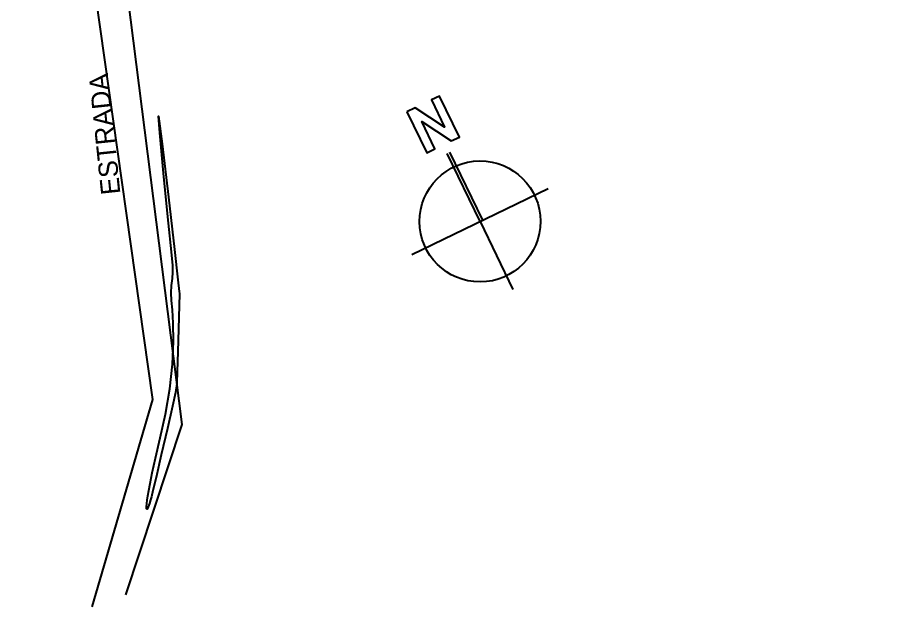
# Model space of a CAD drawing. Header units: millimetres. Extents: x -4430026 to 4783824, y 584 to 9593110.
# Drawn here: x 1513.7 to 1871.9, y 630.4 to 875 of the extents above; entities that cross this region are included whole.
import ezdxf

# ---------------------------------------------------------------- set-up
doc = ezdxf.new("R2010")
doc.units = ezdxf.units.MM
for name, color, linetype in [('AGT CI', 252, 'Continuous'), ('WAYPOINTS1', 7, 'Continuous'), ('Área Verde Geral', 98, 'Continuous')]:
    doc.layers.add(name, color=color, linetype=linetype)

# ---------------------------------------------------------------- blocks, each defined once
blk = doc.blocks.new('NORTE-flat-1-flat-1')
at = {"color": 6}
for p, q in [((0.89, 0.43), (-9.82, 22.74)), ((0, 0), (-10.71, 22.31))]:
    blk.add_line(p, q, dxfattribs=at)
at = {"color": 3}
for p, q in [((-22.31, -10.71), (22.31, 10.71)), ((0, 0), (10.71, -22.31))]:
    blk.add_line(p, q, dxfattribs=at)
at = {"color": 6}
blk.add_lwpolyline([(-23.84, 35.94), (-17.39, 22.5), (-14.71, 23.79), (-19.01, 32.75), (-9.36, 26.36), (-6.68, 27.64), (-13.13, 41.08), (-15.81, 39.8), (-11.51, 30.84), (-21.16, 37.23)], close=True, dxfattribs=at)
at = {"color": 3}
blk.add_circle((0, 0), 19.8, dxfattribs=at)
blk = doc.blocks.new('Norte1-flat-1-flat-1')
at = {"layer": 'Área Verde Geral'}
blk.add_blockref('NORTE-flat-1-flat-1', (0, 0), dxfattribs=at)

msp = doc.modelspace()

# ---------------------------------------------------------------- hatches: boundary and pattern name
at = {"layer": 'Área Verde Geral'}
h = msp.add_hatch(dxfattribs=at)
h.set_pattern_fill('ANSI37', color=256, scale=0.3, angle=24.82082, style=0)
h.set_pattern_definition([(69.82082076, (-350710.31295, -9590084.73025), (-0.894034063135, 0.32857167248), []), (159.82082076, (-350710.31295, -9590084.73025), (-0.32857167248, -0.894034063135), [])])
edge = h.paths.add_edge_path()
edge.add_arc((1861.562, 1234.994), 4, 359.70531, 412.09358)
edge.add_line((1864.02, 1238.15), (1765.654, 1314.743))
edge.add_arc((1739.476, 1280.231), 43.318, 52.8195, 53.53387)
edge.add_arc((1741.08, 1283.174), 40, 52.09358, 52.87597, ccw=False)
edge.add_arc((1741.08, 1283.174), 40, 52.09358, 52.87597)
edge.add_arc((1739.476, 1280.231), 43.318, 53.53387, 69.28578)
edge.add_arc((1741.08, 1283.174), 40, 69.94368, 89.93581)
edge.add_arc((1741.601, 1286.125), 37.052, 90.70851, 90.7367, ccw=False)
edge.add_line((1741.143, 1323.174), (1697.985, 1323.396))
edge.add_line((1697.985, 1323.396), (1694.053, 1315.273))
edge.add_line((1694.053, 1315.273), (1807.75, 1178.603))
edge.add_line((1807.75, 1178.603), (1894.98, 896.706))
edge.add_line((1894.98, 896.706), (1950.571, 824.298))
edge.add_line((1950.571, 824.298), (2017.449, 783.626))
edge.add_line((2017.449, 783.626), (2115.572, 797.537))
edge.add_line((2115.572, 797.537), (2114.466, 803.658))
edge.add_arc((2002.777, 783.463), 113.5, 10.24925, 52.09372)
edge.add_line((2072.508, 873.016), (2072.508, 873.016))
edge.add_line((2072.508, 873.016), (1944.686, 972.546))
edge.add_arc((2071.554, 1135.477), 206.5, 185.8906, 232.09358, ccw=False)
edge.add_arc((2071.553, 1135.486), 206.5, 179.70531, 185.89309, ccw=False)
edge.add_line((1865.056, 1136.548), (1865.562, 1234.973))

# ---------------------------------------------------------------- linework, layer by layer
at = {"layer": 'AGT CI'}
msp.add_lwpolyline([(1581.017, 760.211), (1580.646, 745.696), (1580.398, 736.145), (1580.179, 727.96), (1579.976, 722.994), (1579.464, 719.227), (1578.234, 713.667), (1576.072, 704.351), (1573.527, 693.421), (1571.34, 684.045), (1570.058, 678.57), (1569.445, 676.059), (1569.07, 674.752), (1568.6, 673.277), (1568.08, 671.812), (1567.655, 670.922), (1567.435, 671.017), (1567.398, 671.891), (1567.493, 673.185), (1567.676, 674.635), (1567.951, 676.364), (1568.329, 678.591), (1568.856, 681.595), (1569.709, 685.891), (1571.097, 692.057), (1573.103, 700.421), (1575.298, 710.32), (1577.128, 720.841), (1578.168, 731.11), (1578.523, 740.402), (1578.427, 748.028), (1578.11, 753.549), (1577.778, 757.507), (1577.631, 760.696), (1577.796, 763.746), (1578.113, 766.657), (1578.348, 769.268), (1578.275, 772.007), (1577.705, 777.647), (1576.455, 789.55), (1574.551, 808.763), (1572.845, 827.077), (1572.4, 833.964), (1573.897, 822.522), (1576.495, 800.331), (1578.976, 778.592), (1580.398, 765.997), (1580.929, 761.203), (1581.011, 760.361), (1581.015, 760.256), (1581.016, 760.217), (1581.017, 760.211)], close=True, dxfattribs=at)
at = {"layer": 'WAYPOINTS1', "linetype": 'Continuous'}
for p, q in [((1582.19, 705.959, 103.708), (1513.703, 1244.296, 103.708)), ((1582.19, 705.959, 103.708), (1513.703, 1244.296, 103.708)), ((1531.962, 984.182, 103.708), (1569.82, 716.438, 103.708)), ((1531.962, 984.182, 103.708), (1569.82, 716.438, 103.708)), ((1569.82, 716.438, 103.708), (1544.676, 630.401, 103.708)), ((1569.82, 716.438, 103.708), (1544.676, 630.401, 103.708)), ((1558.855, 635.303, 103.708), (1582.19, 705.959, 103.708)), ((1558.855, 635.303, 103.708), (1582.19, 705.959, 103.708))]:
    msp.add_line(p, q, dxfattribs=at)

# ---------------------------------------------------------------- block references
at = {"layer": 'Área Verde Geral', "xscale": 1.267852282819477, "yscale": 1.26785228215158, "zscale": 1.267852282790004, "rotation": 0.156695424505575}
msp.add_blockref('Norte1-flat-1-flat-1', (1705.868, 790.265), dxfattribs=at)

# ---------------------------------------------------------------- texts
at = {"layer": 'WAYPOINTS1', "linetype": 'Continuous', "insert": (1548.617, 800.923, 103.708), "char_height": 8, "width": 299.64287, "attachment_point": 1, "rotation": 95.98106}
msp.add_mtext('ESTRADA', dxfattribs=at)
msp.add_mtext('ESTRADA', dxfattribs=at)

doc.saveas('drawing.dxf')
